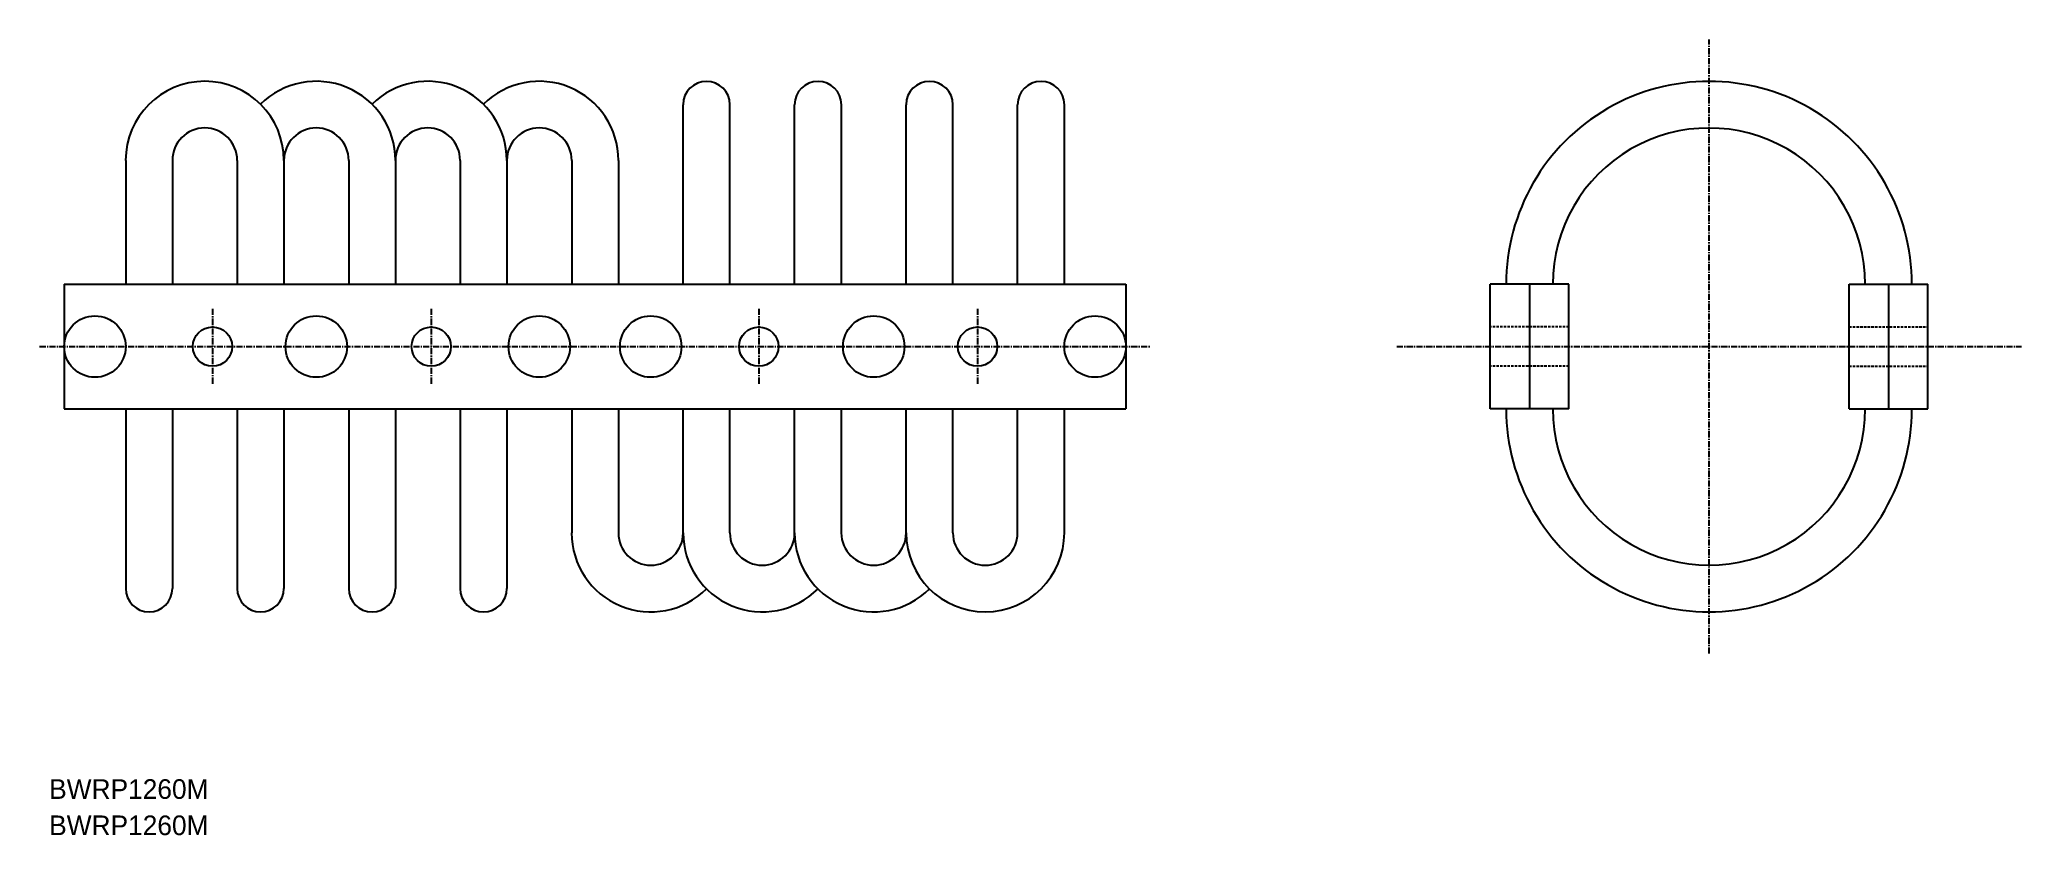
# Model space of a CAD drawing. Extents: x 21 to 424, y 3 to 165.
import ezdxf

# ---------------------------------------------------------------- set-up
doc = ezdxf.new("R2010")
doc.units = 0
doc.linetypes.add('CENTER', pattern=[2, 1.25, -0.25, 0.25, -0.25])
doc.linetypes.add('DASHED', pattern=[0.75, 0.5, -0.25])
doc.layers.get('0').update_dxf_attribs({"linetype": 'CONTINUOUS'})
doc.layers.add('CENTER', color=1, linetype='CENTER')

msp = doc.modelspace()

# ---------------------------------------------------------------- linework, layer by layer
at = {"color": 7, "linetype": 'CONTINUOUS'}
for p, q in [((152.03, 115.3), (152.03, 151.85)), ((161.53, 115.3), (161.53, 151.85)), ((174.71, 115.3), (174.71, 151.85)), ((184.21, 115.3), (184.21, 151.85)), ((197.38, 115.3), (197.38, 151.85)), ((206.88, 115.3), (206.88, 151.85)), ((220.06, 115.3), (220.06, 151.85)), ((229.56, 115.3), (229.56, 151.85)), ((38.66, 140.52), (38.66, 115.3)), ((48.16, 140.52), (48.16, 115.3)), ((61.33, 140.52), (61.33, 115.3)), ((61.33, 140.52), (61.33, 115.3)), ((70.83, 140.52), (70.83, 115.3)), ((70.83, 140.52), (70.83, 115.3)), ((84.01, 140.52), (84.01, 115.3)), ((93.51, 140.52), (93.51, 115.3)), ((106.68, 140.52), (106.68, 115.3)), ((116.18, 140.52), (116.18, 115.3)), ((129.36, 140.52), (129.36, 115.3)), ((138.86, 140.52), (138.86, 115.3)), ((26.16, 115.3), (26.16, 89.9)), ((26.16, 115.3), (242.06, 115.3)), ((242.06, 115.3), (242.06, 89.9)), ((316.17, 89.9), (316.17, 115.3)), ((332.17, 115.3), (316.17, 115.3)), ((319.42, 115.35), (319.42, 115.3)), ((324.17, 115.35), (324.17, 115.3)), ((324.17, 115.3), (324.17, 89.9)), ((328.92, 115.35), (328.92, 115.3)), ((332.17, 89.9), (332.17, 115.3)), ((389.17, 89.9), (389.17, 115.3)), ((389.17, 115.3), (405.17, 115.3)), ((392.42, 115.35), (392.42, 115.3)), ((397.17, 115.35), (397.17, 115.3)), ((397.17, 115.3), (397.17, 89.9)), ((401.92, 115.35), (401.92, 115.3)), ((405.17, 89.9), (405.17, 115.3)), ((26.16, 89.9), (242.06, 89.9)), ((38.66, 89.9), (38.66, 53.35)), ((48.16, 89.9), (48.16, 53.35)), ((61.33, 89.9), (61.33, 53.35)), ((70.83, 89.9), (70.83, 53.35)), ((84.01, 89.9), (84.01, 53.35)), ((93.51, 89.9), (93.51, 53.35)), ((106.68, 89.9), (106.68, 53.35)), ((116.18, 89.9), (116.18, 53.35)), ((129.36, 89.9), (129.36, 64.69)), ((138.86, 89.9), (138.86, 64.69)), ((152.03, 64.69), (152.03, 89.9)), ((152.03, 64.69), (152.03, 89.9)), ((161.53, 64.69), (161.53, 89.9)), ((161.53, 64.69), (161.53, 89.9)), ((174.71, 64.69), (174.71, 89.9)), ((184.21, 64.69), (184.21, 89.9)), ((197.38, 64.69), (197.38, 89.9)), ((197.38, 64.69), (197.38, 89.9)), ((206.88, 64.69), (206.88, 89.9)), ((206.88, 64.69), (206.88, 89.9)), ((220.06, 64.69), (220.06, 89.9)), ((229.56, 64.69), (229.56, 89.9)), ((332.17, 89.9), (316.17, 89.9)), ((389.17, 89.9), (405.17, 89.9))]:
    msp.add_line(p, q, dxfattribs=at)
at = {"color": 3, "linetype": 'DASHED'}
for p, q in [((332.17, 106.6), (316.17, 106.6)), ((389.17, 106.6), (405.17, 106.6)), ((332.17, 98.6), (316.17, 98.6)), ((389.17, 98.6), (405.17, 98.6))]:
    msp.add_line(p, q, dxfattribs=at)
at = {"color": 7, "linetype": 'CONTINUOUS'}
for centre, radius in [((32.41, 102.6), 6.25), ((77.42, 102.6), 6.25), ((122.77, 102.6), 6.25), ((145.44, 102.6), 6.25), ((190.79, 102.6), 6.25), ((235.81, 102.6), 6.25), ((56.31, 102.6), 4), ((100.81, 102.6), 4), ((167.41, 102.6), 4), ((211.91, 102.6), 4)]:
    msp.add_circle(centre, radius, dxfattribs=at)
for centre, radius, start, end in [((54.74, 140.52), 16.09, 0, 180), ((77.42, 140.52), 16.09, 0, 134.8085), ((100.09, 140.52), 16.09, 0, 134.8085), ((122.77, 140.52), 16.09, 0, 134.8085), ((156.78, 151.85), 4.75, 0, 180), ((179.46, 151.85), 4.75, 0, 180), ((202.13, 151.85), 4.75, 0, 180), ((224.81, 151.85), 4.75, 0, 180), ((360.67, 115.35), 41.25, 359.9306, 180.0694), ((54.74, 140.52), 6.59, 0, 180), ((77.42, 140.52), 6.59, 0, 180), ((100.09, 140.52), 6.59, 0, 180), ((122.77, 140.52), 6.59, 0, 180), ((360.67, 115.35), 31.75, 359.9098, 180.0902), ((360.67, 89.85), 41.25, 179.9306, 0.0694), ((360.67, 89.85), 31.75, 179.9098, 0.0902), ((145.44, 64.69), 16.09, 180, 314.8085), ((145.44, 64.69), 6.59, 180, 0), ((168.12, 64.69), 16.09, 180, 314.8085), ((168.12, 64.69), 6.59, 180, 0), ((190.79, 64.69), 16.09, 180, 314.8085), ((190.79, 64.69), 6.59, 180, 0), ((213.47, 64.69), 16.09, 180, 0), ((213.47, 64.69), 6.59, 180, 0), ((43.41, 53.35), 4.75, 180, 0), ((66.08, 53.35), 4.75, 180, 0), ((88.76, 53.35), 4.75, 180, 0), ((111.43, 53.35), 4.75, 180, 0)]:
    msp.add_arc(centre, radius, start, end, dxfattribs=at)
at = {"layer": 'CENTER', "color": 1, "linetype": 'CENTER'}
for p, q in [((360.67, 40.1), (360.67, 165.1)), ((56.31, 110.3), (56.31, 94.9)), ((100.81, 110.3), (100.81, 94.9)), ((167.41, 110.3), (167.41, 94.9)), ((211.91, 110.3), (211.91, 94.9)), ((211.91, 110.3), (211.91, 94.9)), ((21.16, 102.6), (247.06, 102.6)), ((297.16, 102.6), (424.19, 102.6))]:
    msp.add_line(p, q, dxfattribs=at)

# ---------------------------------------------------------------- texts
at = {"color": 7, "linetype": 'CONTINUOUS'}
for p in [(23.1, 10.52), (23.1, 3.14)]:
    msp.add_text('BWRP1260M', height=4, dxfattribs=at).set_placement(p)

doc.saveas('drawing.dxf')
